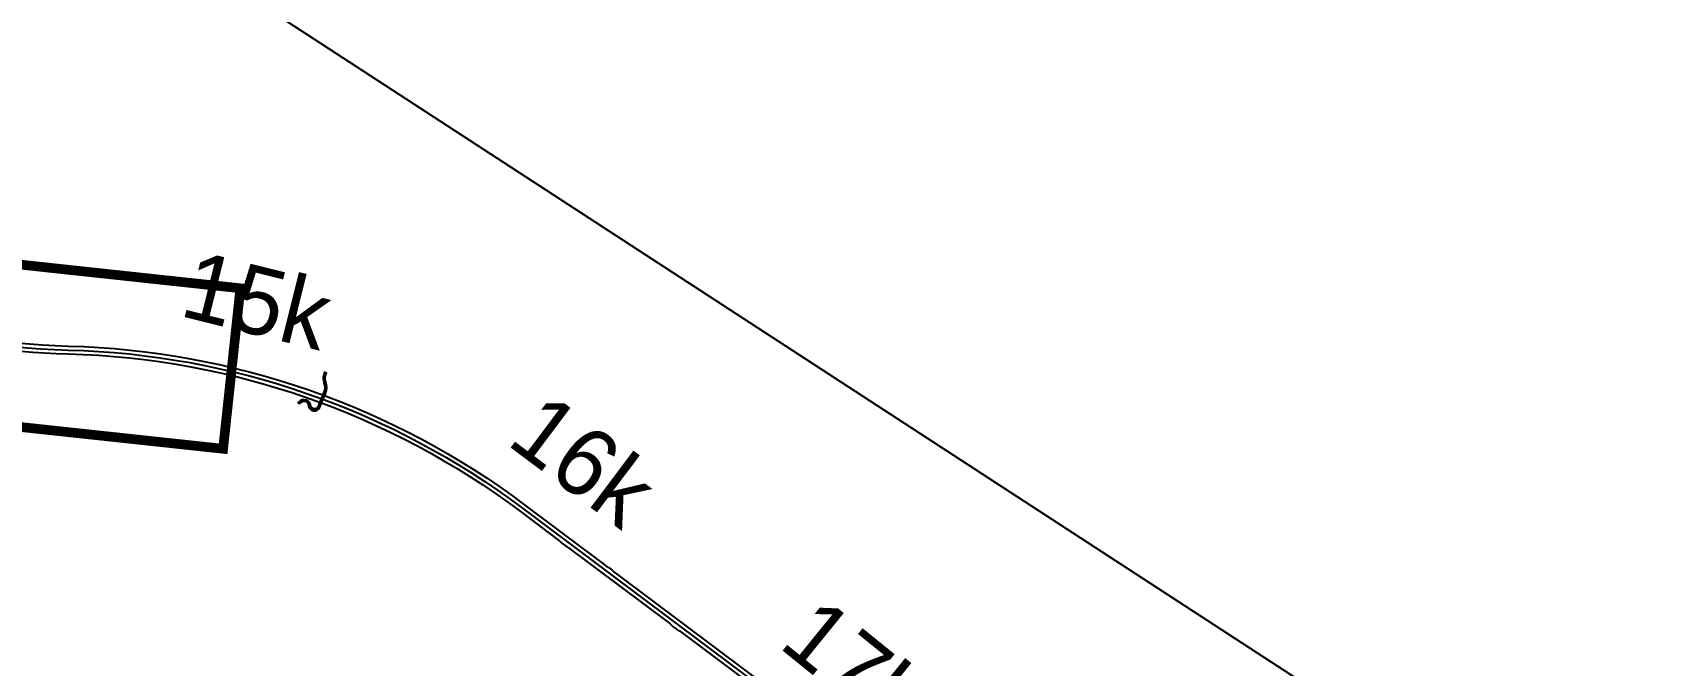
# Model space of a CAD drawing. Header units: millimetres. Extents: x 156921 to 159642, y 477538 to 479586.
# Drawn here: x 158720.1 to 158803.6, y 478654.8 to 478687.6 of the extents above; entities that cross this region are included whole.
import ezdxf

# ---------------------------------------------------------------- set-up
doc = ezdxf.new("R2010")
doc.units = ezdxf.units.MM
doc.header["$MEASUREMENT"] = 0
doc.linetypes.add('CONT', pattern=[2, 1, 1])
doc.layers.add('WD_일반', color=7, linetype='Continuous')
doc.styles.get("Standard").update_dxf_attribs({"font": 'BAREUNDOTUMPRO1.TTF'})

msp = doc.modelspace()

# ---------------------------------------------------------------- linework, layer by layer
at = {"layer": 'WD_일반', "color": 7, "linetype": 'CONT', "flags": 128}
msp.add_lwpolyline([(158694.698, 478713.251), (158803.635, 478642.309), (158773.621, 478596.22), (158664.684, 478667.162)], close=True, dxfattribs=at)
at = {"layer": 'WD_일반', "color": 7, "linetype": 'CONT', "lineweight": -3, "flags": 128}
for points in [[(158692.278, 478685.811), (158701.126, 478678.747, 0.163381), (158721.919, 478671.16, -0.155827), (158745.399, 478662.983), (158759.03, 478652.742, -0.00257), (158759.358, 478652.494)], [(158702.139, 478678.222, 0.155082), (158721.924, 478671.363, -0.155827), (158745.521, 478663.146), (158749.692, 478660.012), (158749.707, 478660.003), (158749.722, 478659.993), (158749.736, 478659.984), (158749.751, 478659.975), (158749.766, 478659.966), (158749.781, 478659.956), (158749.795, 478659.947), (158749.81, 478659.938), (158749.825, 478659.928), (158749.84, 478659.919), (158749.855, 478659.91), (158749.869, 478659.901), (158750.036, 478659.775), (158750.049, 478659.764), (158750.062, 478659.752), (158750.075, 478659.74), (158750.088, 478659.729), (158750.101, 478659.717), (158750.114, 478659.706), (158750.127, 478659.694), (158750.14, 478659.682), (158750.153, 478659.671), (158750.166, 478659.659), (158750.179, 478659.648), (158750.192, 478659.636), (158757.754, 478653.955), (158757.769, 478653.946), (158757.784, 478653.937), (158757.799, 478653.927), (158757.814, 478653.918), (158757.826, 478653.91)], [(158703.643, 478676.672, 0.139501), (158721.914, 478670.957, -0.155827), (158745.277, 478662.82), (158747.279, 478661.316), (158747.292, 478661.304), (158747.305, 478661.293), (158747.318, 478661.281), (158747.331, 478661.269), (158747.344, 478661.258), (158747.357, 478661.246), (158747.37, 478661.235), (158747.383, 478661.223), (158747.396, 478661.211), (158747.41, 478661.2), (158747.423, 478661.188), (158747.436, 478661.177), (158747.602, 478661.051), (158747.617, 478661.042), (158747.632, 478661.033), (158747.647, 478661.023), (158747.661, 478661.014), (158747.676, 478661.005), (158747.691, 478660.996), (158747.706, 478660.986), (158747.721, 478660.977), (158747.735, 478660.968), (158747.75, 478660.958), (158747.765, 478660.949), (158747.78, 478660.94), (158753.006, 478657.013), (158753.019, 478657.002), (158753.032, 478656.99), (158753.045, 478656.979), (158753.058, 478656.967), (158753.071, 478656.955), (158753.084, 478656.944), (158753.097, 478656.932), (158753.111, 478656.921), (158753.124, 478656.909), (158753.137, 478656.897), (158753.15, 478656.886), (158753.163, 478656.874), (158753.329, 478656.749), (158753.344, 478656.74), (158753.359, 478656.73), (158753.374, 478656.721), (158753.389, 478656.712), (158753.403, 478656.702), (158753.418, 478656.693), (158753.433, 478656.684), (158753.448, 478656.675), (158753.462, 478656.665), (158753.477, 478656.656), (158753.492, 478656.647), (158753.507, 478656.637), (158757.497, 478653.64)], [(158733.805, 478668.4, -0.721482), (158734.415, 478668.37), (158734.422, 478668.351), (158734.428, 478668.331), (158734.432, 478668.311), (158734.436, 478668.295), (158734.44, 478668.282), (158734.445, 478668.269), (158734.451, 478668.256), (158734.458, 478668.245), (158734.465, 478668.233), (158734.473, 478668.223), (158734.482, 478668.213), (158734.491, 478668.204), (158734.5, 478668.195), (158734.51, 478668.188), (158734.521, 478668.181, 0.255344), (158734.691, 478668.141), (158734.703, 478668.142), (158734.716, 478668.144), (158734.728, 478668.147), (158734.741, 478668.152), (158734.753, 478668.156), (158734.764, 478668.162), (158734.776, 478668.169), (158734.787, 478668.177), (158734.798, 478668.185), (158734.808, 478668.194), (158734.818, 478668.204), (158734.827, 478668.215), (158734.836, 478668.227), (158734.844, 478668.24), (158734.852, 478668.255), (158735.138, 478668.949, 0.182036), (158735.153, 478669.47), (158735.146, 478669.491, -0.225273), (158735.208, 478670.047)], [(158733.846, 478668.384, -0.804362), (158734.383, 478668.301, 0.796685), (158734.884, 478668.218), (158735.178, 478668.933, 0.182036), (158735.194, 478669.484), (158735.187, 478669.505, -0.225273), (158735.245, 478670.024)], [(158733.886, 478668.369, -0.804362), (158734.339, 478668.298, 0.796685), (158734.924, 478668.201), (158735.218, 478668.916, 0.182036), (158735.235, 478669.498), (158735.228, 478669.519, -0.225273), (158735.282, 478670.001)]]:
    msp.add_lwpolyline(points, format="xyb", dxfattribs=at)
at = {"layer": 'WD_일반', "color": 10, "linetype": 'ByBlock', "lineweight": -3, "const_width": 0.5, "flags": 128}
msp.add_lwpolyline([(158716.167, 478667.534), (158729.927, 478666.053), (158730.82, 478674.351), (158717.061, 478675.832), (158716.167, 478667.534)], dxfattribs=at)

# ---------------------------------------------------------------- texts
at = {"layer": 'WD_일반', "color": 7, "linetype": 'ByBlock', "lineweight": -3, "char_height": 3.5, "attachment_point": 8}
for s, insert, rotation in [('15k', (158731.246, 478671.985), 346.00141), ('16k', (158747.487, 478664.024), 323.0847), ('17k', (158761.49, 478653.469), 321.00111)]:
    msp.add_mtext(s, dxfattribs=dict(at, insert=insert, rotation=rotation))

doc.saveas('drawing.dxf')
